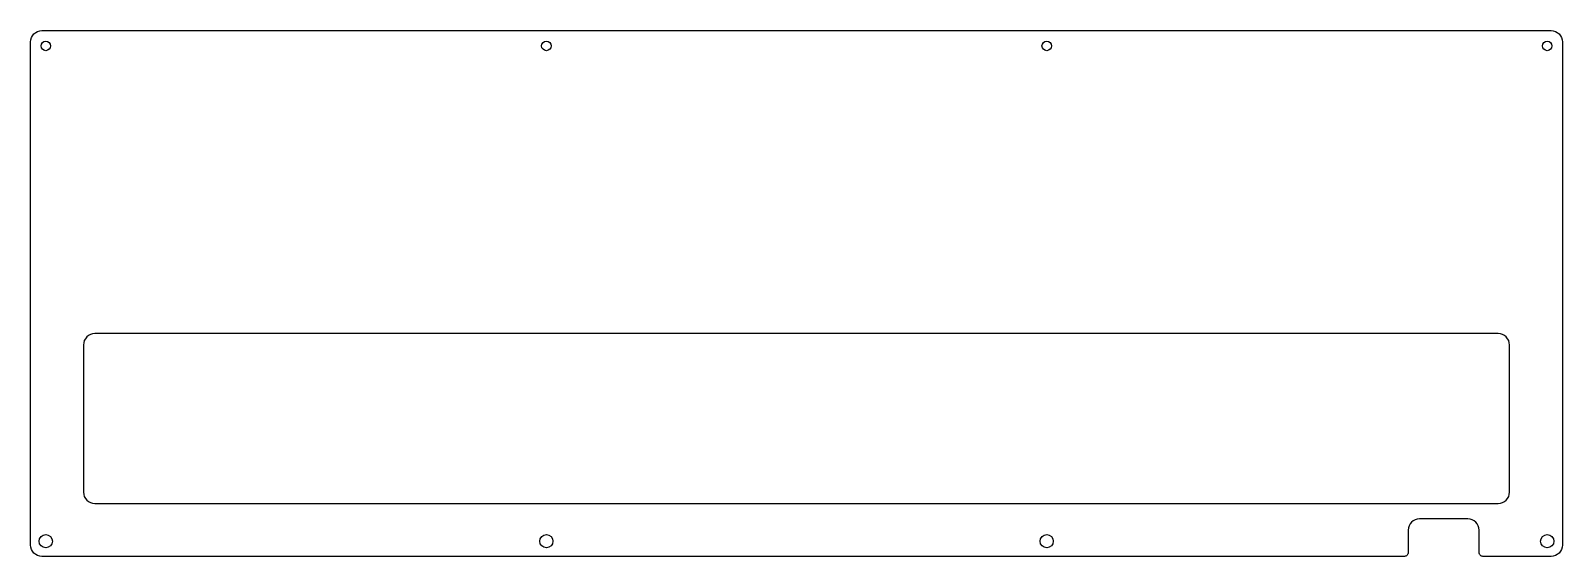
# Model space of a CAD drawing. Header units: millimetres. Extents: x -493 to -88, y 78 to 217.
import ezdxf

# ---------------------------------------------------------------- set-up
doc = ezdxf.new("R2010")
doc.units = ezdxf.units.MM
doc.layers.get('0').update_dxf_attribs({"linetype": 'CONTINUOUS'})

msp = doc.modelspace()

# ---------------------------------------------------------------- linework, layer by layer
for points in [[(-128.4, 78.99, -0.414214), (-129.4, 77.99), (-490.48, 77.99, -0.414214), (-493.48, 80.99), (-493.48, 214.26, -0.414214), (-490.48, 217.26), (-90.55, 217.26, -0.414214), (-87.55, 214.26), (-87.55, 80.99, -0.414214), (-90.55, 77.99), (-108.6, 77.99, -0.414214), (-109.6, 78.99), (-109.6, 84.93, 0.414661), (-112.6, 87.93), (-125.4, 87.91, 0.413767), (-128.4, 84.91), (-128.4, 84.91)], [(-479.48, 133.99), (-479.48, 94.99, 0.414214), (-476.48, 91.99), (-104.55, 91.99, 0.414214), (-101.55, 94.99), (-101.55, 133.99, 0.414214), (-104.55, 136.99), (-476.48, 136.99, 0.414214)]]:
    msp.add_lwpolyline(points, format="xyb", close=True)
for centre, radius in [((-489.48, 213.2), 1.25), ((-356.81, 213.2), 1.25), ((-224.21, 213.2), 1.25), ((-91.55, 213.2), 1.25), ((-489.48, 81.99), 1.75), ((-356.81, 81.99), 1.75), ((-224.21, 81.99), 1.75), ((-91.55, 81.99), 1.75)]:
    msp.add_circle(centre, radius)

doc.saveas('drawing.dxf')
